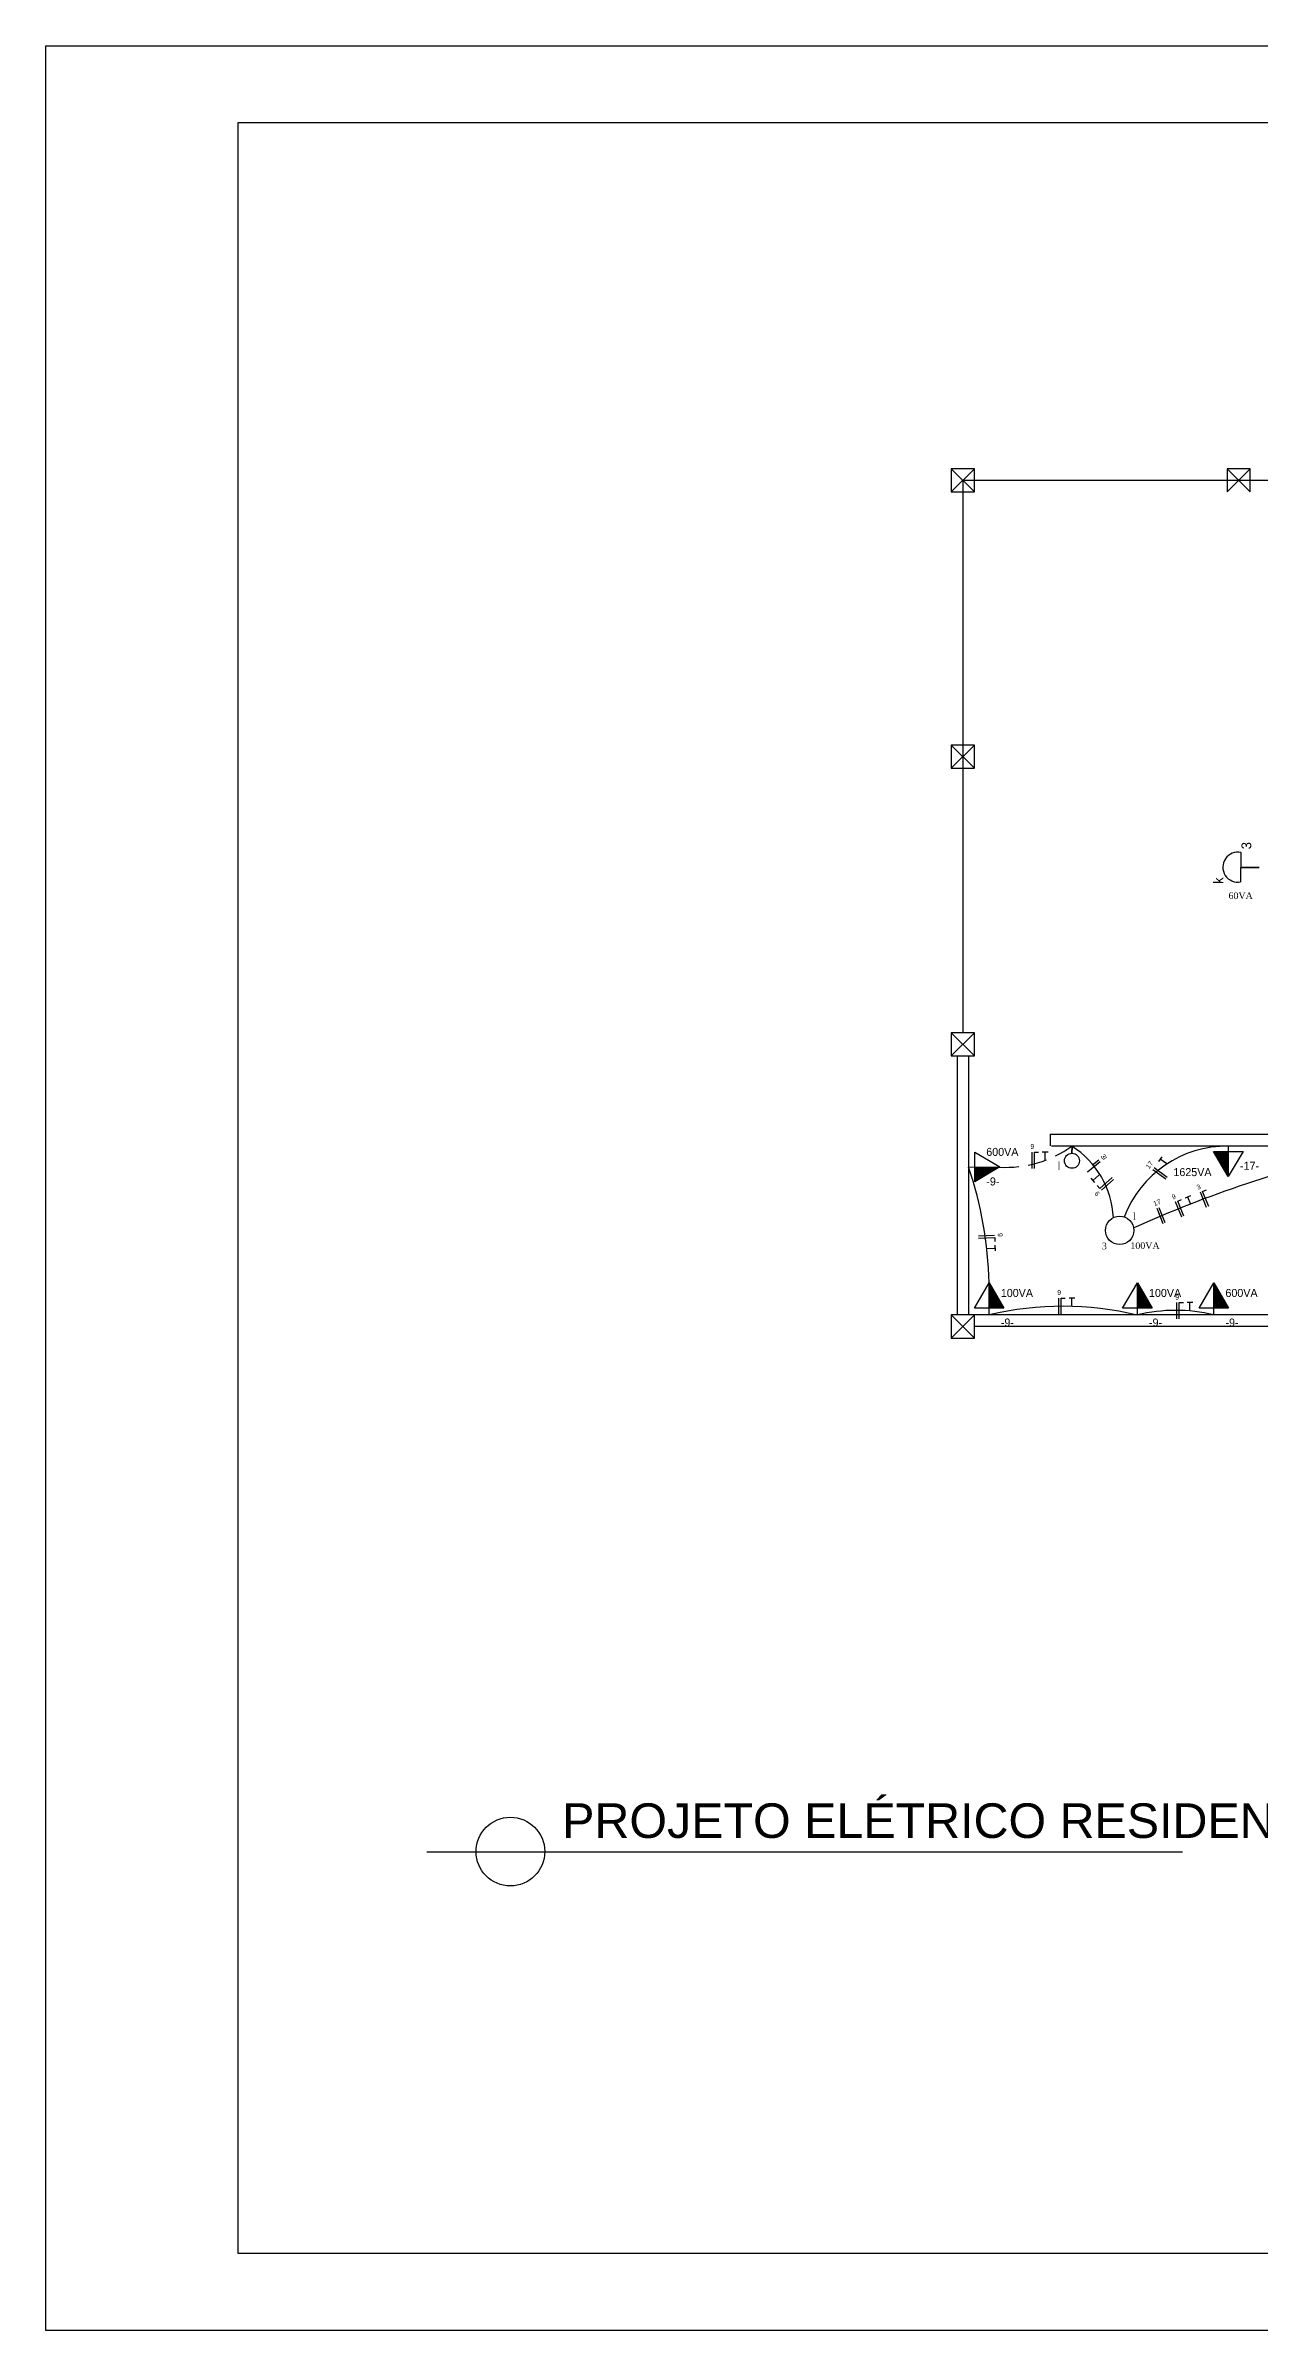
# Model space of a CAD drawing. Extents: x 80 to 1815, y -14679 to 245.
# Drawn here: x 79.72 to 95.48, y 61.91 to 91.61 of the extents above; entities that cross this region are included whole.
import ezdxf

# ---------------------------------------------------------------- set-up
doc = ezdxf.new("R2010")
doc.units = 0
doc.header["$MEASUREMENT"] = 0
for name, pattern in [('DASHED2', [9.525, 6.35, -3.175]), ('HIDDEN', [0.375, 0.25, -0.125]), ('HIDDEN2', [4.7625, 3.175, -1.5875])]:
    doc.linetypes.add(name, pattern=pattern)
doc.layers.get('0').update_dxf_attribs({"linetype": 'CONTINUOUS'})
for name, color, linetype in [('FIACAO', 1, 'CONTINUOUS'), ('INTERRUPTOR', 10, 'CONTINUOUS'), ('PILAR', 5, 'CONTINUOUS'), ('PONTO_DE_LUZ', 1, 'CONTINUOUS'), ('PORTA', 3, 'CONTINUOUS'), ('TEXTO', 1, 'CONTINUOUS'), ('TEXTO_CARIMBO', 6, 'CONTINUOUS'), ('TOMADAS', 1, 'CONTINUOUS'), ('VARANDA', 1, 'CONTINUOUS')]:
    doc.layers.add(name, color=color, linetype=linetype)

# ---------------------------------------------------------------- blocks, each defined once
blk = doc.blocks.new('BLOCOA3_LEGENDA')
at = {"layer": 'TOMADAS'}
for p, q in [((2.5, -1), (41, -1)), ((2.5, -28.7), (2.5, -1)), ((41, -28.7), (2.5, -28.7))]:
    blk.add_line(p, q, dxfattribs=at)
blk.add_lwpolyline([(0, 0), (42, 0), (42, -29.7), (0, -29.7)], close=True, dxfattribs=at)

msp = doc.modelspace()

# ---------------------------------------------------------------- hatches: boundary and pattern name
at = {"layer": 'TOMADAS'}
for points in [[(95.077, 77.236), (94.885, 77.236), (95.077, 76.91)], [(91.783, 77.033), (91.783, 76.841), (92.108, 77.033)], [(91.971, 75.199), (92.163, 75.199), (91.971, 75.525)], [(93.896, 75.199), (94.088, 75.199), (93.896, 75.525)], [(94.889, 75.199), (95.081, 75.199), (94.889, 75.525)]]:
    msp.add_hatch(color=256, dxfattribs=at).paths.add_polyline_path(points)

# ---------------------------------------------------------------- linework, layer by layer
at = {"color": 7, "linetype": 'DASHED2', "lineweight": 20, "ltscale": 0.5}
msp.add_line((95.479, 80.925), (95.38, 80.926), dxfattribs=at)
at = {"color": 7}
for p, q in [((92.528, 77.015), (92.528, 77.227)), ((92.558, 77.015), (92.558, 77.227)), ((92.558, 77.227), (92.611, 77.227)), ((92.735, 77.227), (92.66, 77.227)), ((92.698, 77.121), (92.698, 77.227)), ((93.25, 76.97), (93.414, 77.104)), ((93.313, 77.06), (93.395, 77.127)), ((93.396, 76.928), (93.317, 76.858)), ((94.266, 76.873), (94.095, 76.996)), ((94.284, 76.897), (94.112, 77.021)), ((94.215, 77.164), (94.172, 77.104)), ((94.279, 77.072), (94.194, 77.134)), ((93.292, 76.886), (93.341, 76.83)), ((93.409, 76.754), (93.374, 76.793)), ((93.567, 76.894), (93.409, 76.754)), ((93.587, 76.871), (93.429, 76.731)), ((94.584, 76.656), (94.515, 76.628)), ((94.589, 76.544), (94.55, 76.642)), ((94.795, 76.508), (94.716, 76.705)), ((94.744, 76.716), (94.793, 76.736)), ((94.823, 76.52), (94.744, 76.716)), ((94.231, 76.295), (94.153, 76.492)), ((94.259, 76.307), (94.181, 76.503)), ((94.472, 76.382), (94.393, 76.579)), ((94.421, 76.59), (94.47, 76.61)), ((94.5, 76.394), (94.421, 76.59)), ((91.831, 76.138), (92.042, 76.148)), ((91.832, 76.108), (92.043, 76.118)), ((92.043, 76.118), (92.046, 76.065)), ((91.945, 75.974), (92.05, 75.979)), ((92.052, 75.942), (92.048, 76.016)), ((92.877, 75.117), (92.877, 75.329)), ((92.907, 75.117), (92.907, 75.329)), ((92.907, 75.329), (92.96, 75.329)), ((93.083, 75.329), (93.009, 75.329)), ((93.046, 75.223), (93.046, 75.329)), ((94.41, 75.057), (94.41, 75.269)), ((94.44, 75.057), (94.44, 75.269)), ((94.44, 75.269), (94.493, 75.269)), ((94.616, 75.269), (94.542, 75.269)), ((94.579, 75.163), (94.579, 75.269))]:
    msp.add_line(p, q, dxfattribs=at)
at = {"color": 240, "linetype": 'HIDDEN', "lineweight": 30, "true_color": 0xed1f24}
msp.add_arc((92.184, 78.515), 1.487, 266.9314, 305.4336, dxfattribs=at)
at = {"color": 240, "linetype": 'Continuous', "lineweight": 30, "true_color": 0xed1f24}
for centre, radius, start, end in [((92.418, 76.317), 1.168, 2.7408, 57.4819), ((95.055, 75.883), 1.42, 89.0868, 159.4869), ((100.271, 62.014), 15.609, 102.7571, 114.2931), ((86.966, 75.42), 5.004, 1.2068, 18.764), ((92.924, 71.091), 4.131, 76.4074, 103.3273), ((94.397, 73.045), 2.124, 76.6567, 103.6011)]:
    msp.add_arc(centre, radius, start, end, dxfattribs=at)
at = {"layer": 'FIACAO'}
for p, q in [((95.238, 80.739), (95.243, 81.121)), ((95.479, 80.925), (95.25, 80.928)), ((95.25, 80.928), (95.479, 80.925))]:
    msp.add_line(p, q, dxfattribs=at)
msp.add_arc((95.201, 80.93), 0.195, 77.7466, 280.7803, dxfattribs=at)
at = {"layer": 'INTERRUPTOR', "flags": 128}
msp.add_lwpolyline([(93.047, 77.307), (93.046, 77.21)], close=True, dxfattribs=at)
at = {"layer": 'INTERRUPTOR'}
msp.add_circle((93.046, 77.113), 0.0976, dxfattribs=at)
at = {"layer": 'PILAR'}
for p, q in [((91.479, 86.109), (91.779, 85.809)), ((91.479, 85.809), (91.779, 86.109)), ((95.062, 86.109), (95.362, 85.809)), ((95.062, 85.809), (95.362, 86.109)), ((95.362, 86.109), (95.062, 86.109)), ((95.062, 86.109), (95.062, 85.809)), ((95.362, 85.809), (95.362, 86.109)), ((91.479, 82.518), (91.779, 82.218)), ((91.479, 82.218), (91.779, 82.518)), ((91.479, 82.218), (91.779, 82.518)), ((91.479, 82.518), (91.779, 82.218)), ((91.479, 82.518), (91.779, 82.218)), ((91.479, 82.218), (91.779, 82.518)), ((91.479, 82.218), (91.779, 82.518)), ((91.479, 82.518), (91.779, 82.218)), ((91.479, 78.777), (91.779, 78.477)), ((91.479, 78.477), (91.779, 78.777)), ((91.479, 78.477), (91.779, 78.777)), ((91.479, 78.777), (91.779, 78.477)), ((91.479, 78.777), (91.779, 78.477)), ((91.479, 78.477), (91.779, 78.777)), ((91.479, 78.477), (91.779, 78.777)), ((91.479, 78.777), (91.779, 78.477)), ((91.479, 74.809), (91.779, 75.109)), ((91.479, 75.109), (91.779, 74.809)), ((91.479, 74.809), (91.779, 75.109)), ((91.479, 75.109), (91.779, 74.809)), ((91.479, 75.109), (91.779, 74.809)), ((91.479, 74.809), (91.779, 75.109)), ((91.479, 74.809), (91.779, 75.109)), ((91.479, 75.109), (91.779, 74.809))]:
    msp.add_line(p, q, dxfattribs=at)
for points in [[(91.779, 85.809), (91.779, 86.109), (91.479, 86.109), (91.479, 85.809)], [(91.779, 82.218), (91.779, 82.518), (91.479, 82.518), (91.479, 82.218)], [(91.779, 82.218), (91.779, 82.518), (91.479, 82.518), (91.479, 82.218)], [(91.779, 82.218), (91.779, 82.518), (91.479, 82.518), (91.479, 82.218)], [(91.779, 82.218), (91.779, 82.518), (91.479, 82.518), (91.479, 82.218)], [(91.779, 78.477), (91.779, 78.777), (91.479, 78.777), (91.479, 78.477)], [(91.779, 78.477), (91.779, 78.777), (91.479, 78.777), (91.479, 78.477)], [(91.779, 78.477), (91.779, 78.777), (91.479, 78.777), (91.479, 78.477)], [(91.779, 78.477), (91.779, 78.777), (91.479, 78.777), (91.479, 78.477)], [(91.779, 74.809), (91.779, 75.109), (91.479, 75.109), (91.479, 74.809)], [(91.779, 74.809), (91.779, 75.109), (91.479, 75.109), (91.479, 74.809)], [(91.779, 74.809), (91.779, 75.109), (91.479, 75.109), (91.479, 74.809)], [(91.779, 74.809), (91.779, 75.109), (91.479, 75.109), (91.479, 74.809)]]:
    msp.add_lwpolyline(points, close=True, dxfattribs=at)
at = {"layer": 'PONTO_DE_LUZ'}
msp.add_circle((93.666, 76.209), 0.184, dxfattribs=at)
at = {"layer": 'PORTA', "color": 3}
for p, q in [((91.554, 78.477), (91.554, 75.109)), ((91.704, 78.477), (91.704, 75.109)), ((92.764, 77.459), (95.629, 77.459)), ((92.764, 77.459), (92.764, 77.309)), ((92.779, 77.309), (95.629, 77.309)), ((95.629, 75.109), (91.779, 75.109)), ((95.629, 74.959), (91.779, 74.959))]:
    msp.add_line(p, q, dxfattribs=at)
at = {"layer": 'TEXTO_CARIMBO', "color": 240, "true_color": 0xed1f24}
msp.add_line((84.666, 68.13), (94.482, 68.13), dxfattribs=at)
msp.add_circle((85.751, 68.133), 0.446, dxfattribs=at)
at = {"layer": 'TOMADAS'}
for p, q in [((91.783, 77.225), (92.108, 77.033)), ((91.783, 76.841), (91.783, 77.225)), ((95.077, 76.91), (94.885, 77.236)), ((94.885, 77.236), (95.269, 77.236)), ((95.077, 77.309), (95.077, 76.91)), ((95.269, 77.236), (95.077, 76.91)), ((91.703, 77.032), (92.108, 77.033)), ((92.108, 77.033), (91.783, 76.841)), ((91.779, 75.199), (91.971, 75.525)), ((91.971, 75.525), (92.163, 75.199)), ((91.971, 75.109), (91.971, 75.525)), ((93.704, 75.199), (93.896, 75.525)), ((93.896, 75.525), (94.088, 75.199)), ((93.896, 75.11), (93.896, 75.525)), ((94.697, 75.199), (94.889, 75.525)), ((94.889, 75.525), (95.081, 75.199)), ((94.889, 75.108), (94.889, 75.525)), ((92.163, 75.199), (91.779, 75.199)), ((94.088, 75.199), (93.704, 75.199)), ((95.081, 75.199), (94.697, 75.199))]:
    msp.add_line(p, q, dxfattribs=at)
at = {"layer": 'VARANDA'}
for p, q in [((91.629, 85.959), (91.629, 78.777)), ((102.379, 85.959), (91.629, 85.959)), ((91.629, 78.627), (91.629, 78.627))]:
    msp.add_line(p, q, dxfattribs=at)

# ---------------------------------------------------------------- block references
at = {"layer": 'TEXTO'}
msp.add_blockref('BLOCOA3_LEGENDA', (79.715, 91.609), dxfattribs=at)

# ---------------------------------------------------------------- texts
at = {"color": 7, "linetype": 'HIDDEN2'}
for p in [(92.507, 77.267), (92.855, 75.369), (94.388, 75.309)]:
    msp.add_text('9', height=0.0635, dxfattribs=at).set_placement(p)
for s, rotation, p in [('3l', 309.2062, (93.413, 77.169)), ('17', 54.245, (94.049, 77.002)), ('9', 131.5095, (93.413, 76.688)), ('9', 22.0555, (94.358, 76.608)), ('3', 22.0555, (94.68, 76.734)), ('17', 21.5317, (94.118, 76.522)), ('9', 272.8276, (92.081, 76.172))]:
    msp.add_text(s, height=0.0635, rotation=rotation, dxfattribs=at).set_placement(p)
at = {"layer": 'FIACAO'}
for s, p in [('3', (95.375, 81.162)), ('k', (95.012, 80.713))]:
    msp.add_text(s, height=0.127, rotation=89.2635, dxfattribs=at).set_placement(p)
at = {"layer": 'INTERRUPTOR', "linetype": 'HIDDEN2'}
msp.add_text('l', height=0.104, dxfattribs=at).set_placement((92.862, 76.995))
at = {"layer": 'PONTO_DE_LUZ'}
for s, insert, char_height, width, attachment_point in [('{\\fTimes New Roman|b0|i0|c0|p18;60VA}', (95.08, 80.603), 0.08542, 0.29413, 1), ('{\\fTimes New Roman|b0|i0|c0|p18;l}', (93.838, 76.436), 0.08644, 0.16207, 1), ('{\\fTimes New Roman|b0|i0|c0|p18;3}', (93.467, 76.005), 0.08644, 0.18543, 5), ('{\\fTimes New Roman|b0|i0|c0|p18;100VA}', (93.805, 76.053), 0.08542, 0.29413, 1)]:
    msp.add_mtext(s, dxfattribs=dict(at, insert=insert, char_height=char_height, width=width, attachment_point=attachment_point))
at = {"layer": 'TEXTO_CARIMBO', "color": 240, "true_color": 0xed1f24, "insert": (86.424, 68.76), "char_height": 0.45, "attachment_point": 1}
msp.add_mtext_dynamic_manual_height_columns('{\\fArial|b0|i0|c0|p34;PROJETO ELÉTRICO RESIDENCIAL}', width=11.15212, gutter_width=1.125, heights=[0], dxfattribs=at)
at = {"layer": 'TOMADAS'}
for s, p in [('600VA', (91.933, 77.177)), ('1625VA', (94.364, 76.914)), ('-17-', (95.229, 76.996)), ('-9-', (91.934, 76.793)), ('100VA', (92.122, 75.343)), ('100VA', (94.047, 75.343)), ('600VA', (95.04, 75.343)), ('-9-', (92.122, 74.959)), ('-9-', (94.047, 74.959)), ('-9-', (95.04, 74.959))]:
    msp.add_text(s, height=0.104, dxfattribs=at).set_placement(p)

doc.saveas('drawing.dxf')
